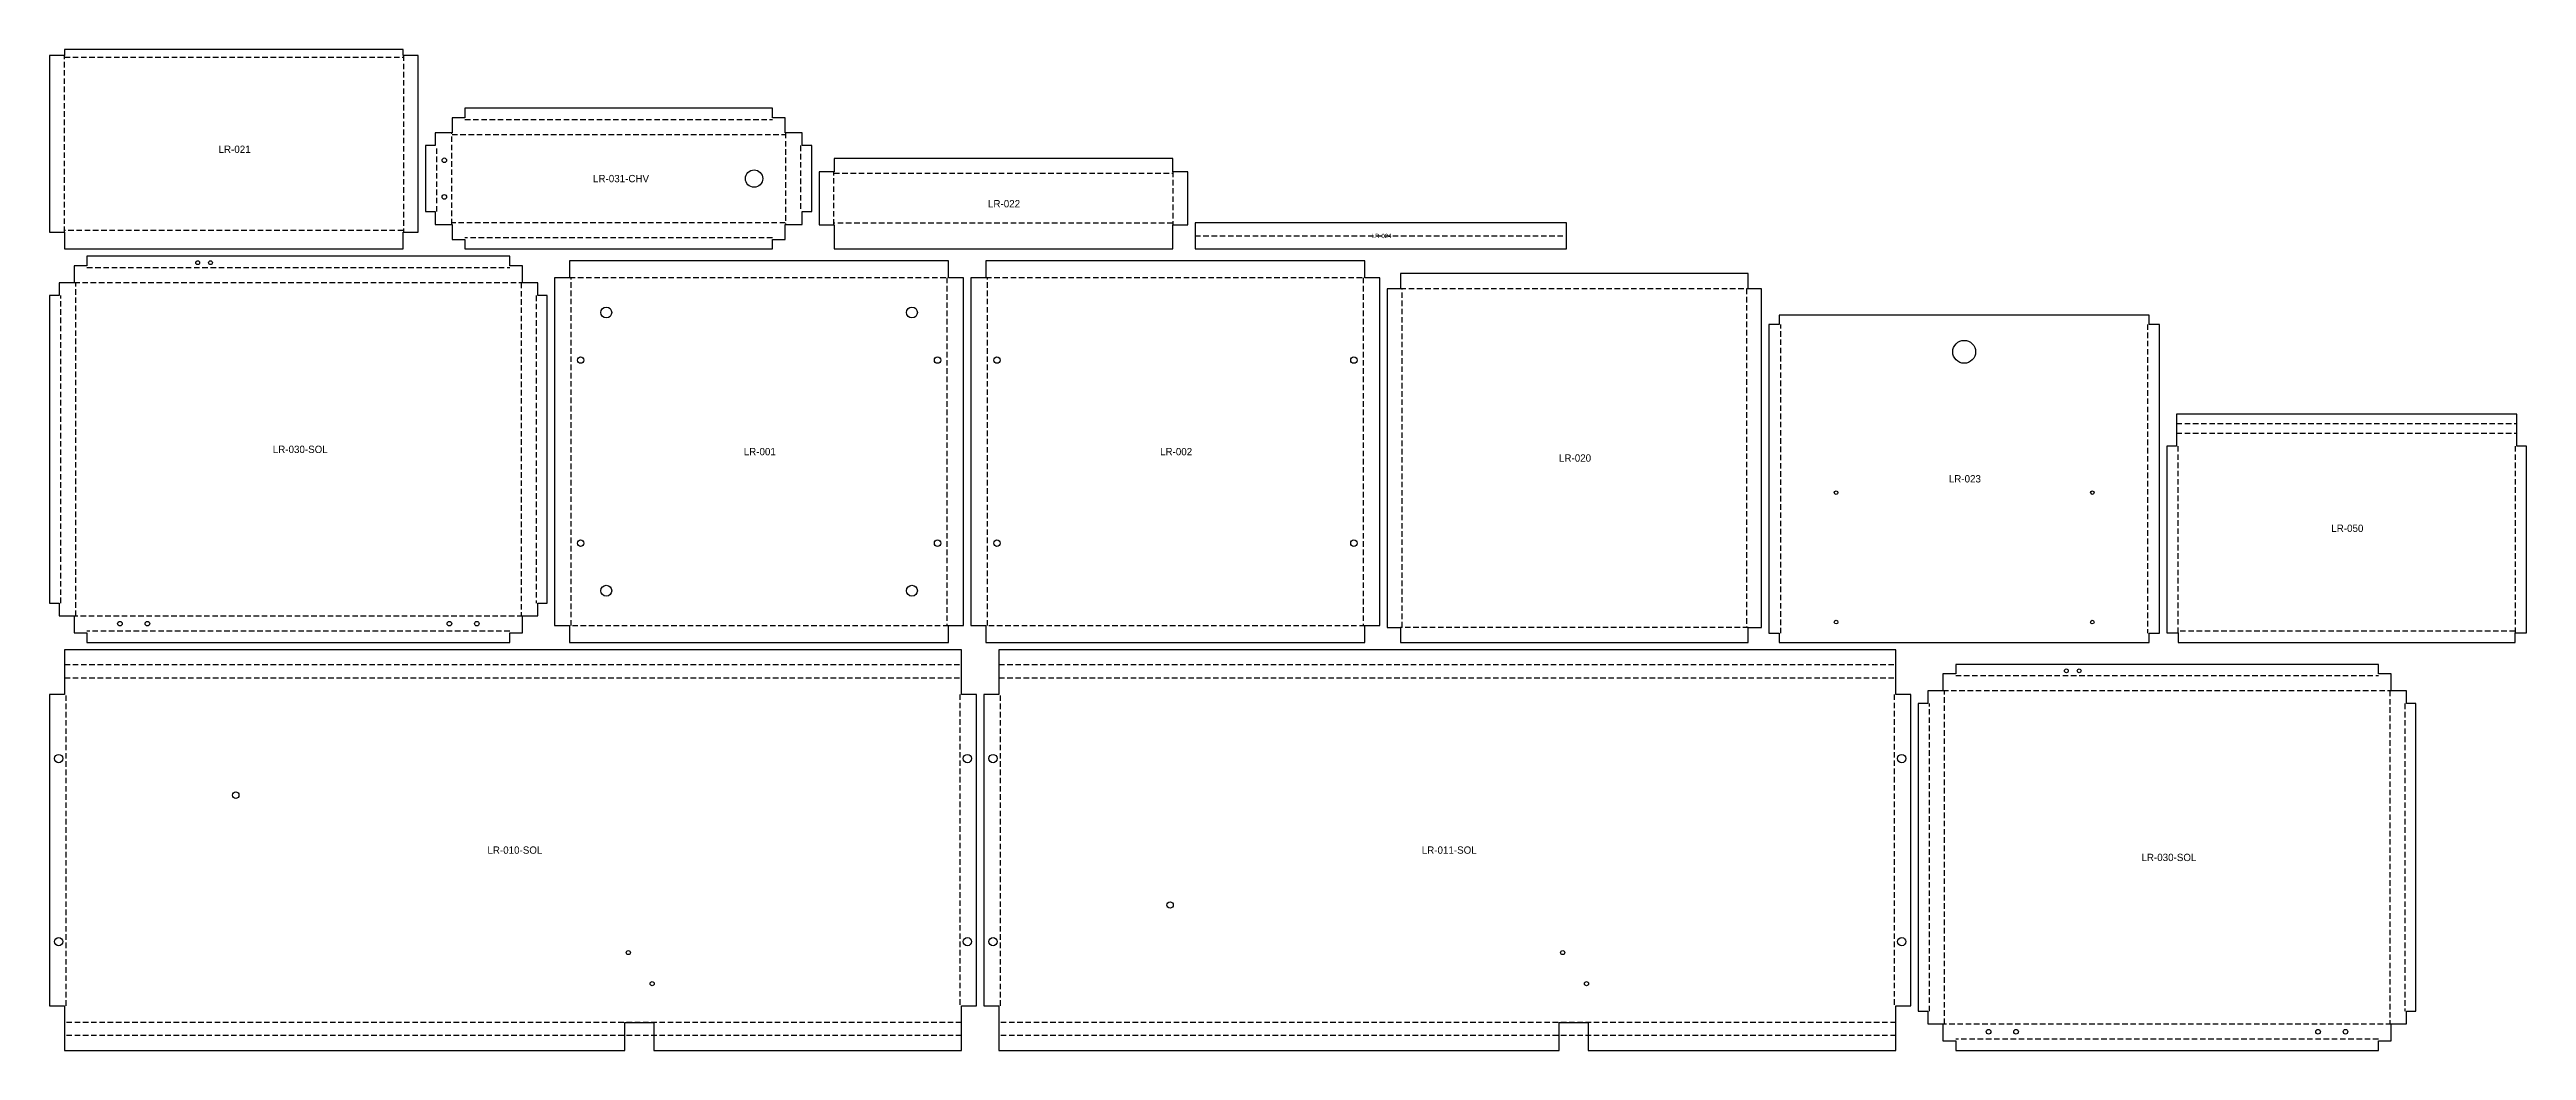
# Model space of a CAD drawing. Header units: millimetres. Extents: x 10 to 2716, y 10 to 1104.
import ezdxf

# ---------------------------------------------------------------- set-up
doc = ezdxf.new("R2010")
doc.units = ezdxf.units.MM
doc.linetypes.add('DASHED', pattern=[9, 6, -3])
for name, color, linetype in [('CORTE', 7, 'CONTINUOUS'), ('DOBRA_BAIXO', 1, 'DASHED'), ('DOBRA_CIMA', 5, 'DASHED'), ('GRAVACAO', 3, 'CONTINUOUS')]:
    doc.layers.add(name, color=color, linetype=linetype)

msp = doc.modelspace()

# ---------------------------------------------------------------- linework, layer by layer
at = {"layer": 'CORTE'}
for points in [[(10, 904.1496), (26.4611, 904.1496), (26.4611, 885.6885), (396.4611, 885.6885), (396.4611, 904.1496), (412.9221, 904.1496), (412.9221, 1097.1496), (396.4611, 1097.1496), (396.4611, 1103.6106), (26.4611, 1103.6106), (26.4611, 1097.1496), (10, 1097.1496)], [(420.9221, 926.6106), (431.3832, 926.6106), (431.3832, 912.6106), (449.8442, 912.6106), (449.8442, 896.1496), (463.8442, 896.1496), (463.8442, 885.6885), (799.8442, 885.6885), (799.8442, 896.1496), (813.8442, 896.1496), (813.8442, 912.6106), (832.3053, 912.6106), (832.3053, 926.6106), (842.7664, 926.6106), (842.7664, 998.6106), (832.3053, 998.6106), (832.3053, 1012.6106), (813.8442, 1012.6106), (813.8442, 1029.0717), (799.8442, 1029.0717), (799.8442, 1039.5327), (463.8442, 1039.5327), (463.8442, 1029.0717), (449.8442, 1029.0717), (449.8442, 1012.6106), (431.3832, 1012.6106), (431.3832, 998.6106), (420.9221, 998.6106)], [(850.7664, 912.1496), (867.2274, 912.1496), (867.2274, 885.6885), (1237.2274, 885.6885), (1237.2274, 912.1496), (1253.6885, 912.1496), (1253.6885, 970.1496), (1237.2274, 970.1496), (1237.2274, 984.6106), (867.2274, 984.6106), (867.2274, 970.1496), (850.7664, 970.1496)], [(1261.6885, 885.6885), (1667.6885, 885.6885), (1667.6885, 914.1496), (1261.6885, 914.1496)], [(512.9221, 455.8442), (512.9221, 466.3053), (526.9221, 466.3053), (526.9221, 484.7664), (543.3832, 484.7664), (543.3832, 498.7664), (553.8442, 498.7664), (553.8442, 834.7664), (543.3832, 834.7664), (543.3832, 848.7664), (526.9221, 848.7664), (526.9221, 867.2274), (512.9221, 867.2274), (512.9221, 877.6885), (50.9221, 877.6885), (50.9221, 867.2274), (36.9221, 867.2274), (36.9221, 848.7664), (20.4611, 848.7664), (20.4611, 834.7664), (10, 834.7664), (10, 498.7664), (20.4611, 498.7664), (20.4611, 484.7664), (36.9221, 484.7664), (36.9221, 466.3053), (50.9221, 466.3053), (50.9221, 455.8442)], [(561.8442, 474.3053), (578.3053, 474.3053), (578.3053, 455.8442), (992.3053, 455.8442), (992.3053, 474.3053), (1008.7664, 474.3053), (1008.7664, 854.3053), (992.3053, 854.3053), (992.3053, 872.7664), (578.3053, 872.7664), (578.3053, 854.3053), (561.8442, 854.3053)], [(1016.7664, 474.3053), (1033.2274, 474.3053), (1033.2274, 455.8442), (1447.2274, 455.8442), (1447.2274, 474.3053), (1463.6885, 474.3053), (1463.6885, 854.3053), (1447.2274, 854.3053), (1447.2274, 872.7664), (1033.2274, 872.7664), (1033.2274, 854.3053), (1016.7664, 854.3053)], [(1866.1496, 455.8442), (1866.1496, 472.3053), (1880.6106, 472.3053), (1880.6106, 842.3053), (1866.1496, 842.3053), (1866.1496, 858.7664), (1486.1496, 858.7664), (1486.1496, 842.3053), (1471.6885, 842.3053), (1471.6885, 472.3053), (1486.1496, 472.3053), (1486.1496, 455.8442)], [(1888.6106, 465.8442), (1900.0717, 465.8442), (1900.0717, 455.8442), (2304.0717, 455.8442), (2304.0717, 465.8442), (2315.5327, 465.8442), (2315.5327, 803.3579), (2304.0717, 803.3579), (2304.0717, 813.3579), (1900.0717, 813.3579), (1900.0717, 803.3579), (1888.6106, 803.3579)], [(2323.5327, 466.3053), (2335.9938, 466.3053), (2335.9938, 455.8442), (2703.9938, 455.8442), (2703.9938, 466.3053), (2716.4549, 466.3053), (2716.4549, 670.3053), (2705.9938, 670.3053), (2705.9938, 705.2274), (2333.9938, 705.2274), (2333.9938, 670.3053), (2323.5327, 670.3053)], [(1006.4611, 10), (1006.4611, 58.9221), (1022.9221, 58.9221), (1022.9221, 398.9221), (1006.4611, 398.9221), (1006.4611, 447.8442), (26.4611, 447.8442), (26.4611, 398.9221), (10, 398.9221), (10, 58.9221), (26.4611, 58.9221), (26.4611, 10), (638.4611, 10), (638.4611, 40.6916), (670.4611, 40.6916), (670.4611, 10)], [(2027.3832, 10), (2027.3832, 58.9221), (2043.8442, 58.9221), (2043.8442, 398.9221), (2027.3832, 398.9221), (2027.3832, 447.8442), (1047.3832, 447.8442), (1047.3832, 398.9221), (1030.9221, 398.9221), (1030.9221, 58.9221), (1047.3832, 58.9221), (1047.3832, 10), (1659.3832, 10), (1659.3832, 40.6916), (1691.3832, 40.6916), (1691.3832, 10)], [(2554.7664, 10), (2554.7664, 20.4611), (2568.7664, 20.4611), (2568.7664, 38.9221), (2585.2274, 38.9221), (2585.2274, 52.9221), (2595.6885, 52.9221), (2595.6885, 388.9221), (2585.2274, 388.9221), (2585.2274, 402.9221), (2568.7664, 402.9221), (2568.7664, 421.3832), (2554.7664, 421.3832), (2554.7664, 431.8442), (2092.7664, 431.8442), (2092.7664, 421.3832), (2078.7664, 421.3832), (2078.7664, 402.9221), (2062.3053, 402.9221), (2062.3053, 388.9221), (2051.8442, 388.9221), (2051.8442, 52.9221), (2062.3053, 52.9221), (2062.3053, 38.9221), (2078.7664, 38.9221), (2078.7664, 20.4611), (2092.7664, 20.4611), (2092.7664, 10)]]:
    msp.add_lwpolyline(points, close=True, dxfattribs=at)
for centre, radius in [((441.3832, 982.6106), 2.5), ((779.8442, 962.6106), 9.5), ((441.3832, 942.6106), 2.5), ((171.9221, 870.6885), 2.1), ((185.9221, 870.6885), 2.1), ((618.3053, 816.3053), 6), ((952.3053, 816.3053), 6), ((2102.0717, 773.3579), 12.5), ((590.3053, 764.3053), 3.5), ((980.3053, 764.3053), 3.5), ((1045.2274, 764.3053), 3.5), ((1435.2274, 764.3053), 3.5), ((1962.0717, 619.4522), 2), ((2242.0717, 619.4522), 2), ((590.3053, 564.3053), 3.5), ((980.3053, 564.3053), 3.5), ((1045.2274, 564.3053), 3.5), ((1435.2274, 564.3053), 3.5), ((618.3053, 512.3053), 6), ((952.3053, 512.3053), 6), ((86.9221, 476.3053), 2.5), ((116.9221, 476.3053), 2.5), ((446.9221, 476.3053), 2.5), ((476.9221, 476.3053), 2.5), ((1962.0717, 478.0626), 2), ((2242.0717, 478.0626), 2), ((2213.7664, 424.8442), 2.1), ((2227.7664, 424.8442), 2.1), ((20, 328.9221), 4.5), ((1012.9221, 328.9221), 4.5), ((1040.9221, 328.9221), 4.5), ((2033.8442, 328.9221), 4.5), ((213.4611, 288.9221), 3.5), ((1234.3832, 168.9221), 3.5), ((20, 128.9221), 4.5), ((642.4611, 116.9221), 2.25), ((1012.9221, 128.9221), 4.5), ((1040.9221, 128.9221), 4.5), ((1663.3832, 116.9221), 2.25), ((2033.8442, 128.9221), 4.5), ((668.4611, 82.9221), 2.25), ((1689.3832, 82.9221), 2.25), ((2128.7664, 30.4611), 2.5), ((2158.7664, 30.4611), 2.5), ((2488.7664, 30.4611), 2.5), ((2518.7664, 30.4611), 2.5)]:
    msp.add_circle(centre, radius, dxfattribs=at)
at = {"layer": 'DOBRA_BAIXO', "linetype": 'DASHED'}
for p, q in [((1261.6885, 899.919), (1667.6885, 899.919)), ((578.3053, 854.5358), (992.3053, 854.5358)), ((580.0748, 474.3053), (580.0748, 854.3053)), ((990.5358, 854.3053), (990.5358, 474.3053)), ((1033.2274, 854.5358), (1447.2274, 854.5358)), ((1034.9969, 474.3053), (1034.9969, 854.3053)), ((1445.458, 854.3053), (1445.458, 474.3053)), ((1901.8411, 465.8442), (1901.8411, 803.3579)), ((2302.3022, 803.3579), (2302.3022, 465.8442)), ((2333.9938, 694.9969), (2705.9938, 694.9969)), ((2333.9938, 684.5358), (2705.9938, 684.5358)), ((992.3053, 474.0748), (578.3053, 474.0748)), ((1447.2274, 474.0748), (1033.2274, 474.0748))]:
    msp.add_line(p, q, dxfattribs=at)
at = {"layer": 'DOBRA_CIMA', "linetype": 'DASHED'}
for p, q in [((26.2305, 904.1496), (26.2305, 1097.1496)), ((26.4611, 1095.3801), (396.4611, 1095.3801)), ((396.6916, 1097.1496), (396.6916, 904.1496)), ((449.6137, 912.6106), (449.6137, 1012.6106)), ((449.8442, 1010.8411), (813.8442, 1010.8411)), ((463.8442, 1027.3022), (799.8442, 1027.3022)), ((814.0748, 1012.6106), (814.0748, 912.6106)), ((433.1527, 926.6106), (433.1527, 998.6106)), ((830.5358, 998.6106), (830.5358, 926.6106)), ((866.9969, 912.1496), (866.9969, 970.1496)), ((867.2274, 968.3801), (1237.2274, 968.3801)), ((1237.458, 970.1496), (1237.458, 912.1496)), ((396.4611, 905.919), (26.4611, 905.919)), ((813.8442, 914.3801), (449.8442, 914.3801)), ((799.8442, 897.919), (463.8442, 897.919)), ((1237.2274, 913.919), (867.2274, 913.919)), ((36.9221, 848.9969), (526.9221, 848.9969)), ((38.6916, 484.7664), (38.6916, 848.7664)), ((50.9221, 865.458), (512.9221, 865.458)), ((525.1527, 848.7664), (525.1527, 484.7664)), ((1486.1496, 842.5358), (1866.1496, 842.5358)), ((1487.919, 472.3053), (1487.919, 842.3053)), ((1864.3801, 842.3053), (1864.3801, 472.3053)), ((22.2305, 498.7664), (22.2305, 834.7664)), ((541.6137, 834.7664), (541.6137, 498.7664)), ((2335.7633, 466.3053), (2335.7633, 670.3053)), ((2704.2243, 670.3053), (2704.2243, 466.3053)), ((526.9221, 484.5358), (36.9221, 484.5358)), ((512.9221, 468.0748), (50.9221, 468.0748)), ((1866.1496, 472.0748), (1486.1496, 472.0748)), ((2703.9938, 468.0748), (2335.9938, 468.0748)), ((26.4611, 431.6137), (1006.4611, 431.6137)), ((26.4611, 417.1527), (1006.4611, 417.1527)), ((1047.3832, 431.6137), (2027.3832, 431.6137)), ((1047.3832, 417.1527), (2027.3832, 417.1527)), ((2092.7664, 419.6137), (2554.7664, 419.6137)), ((28.2305, 58.9221), (28.2305, 398.9221)), ((1004.6916, 398.9221), (1004.6916, 58.9221)), ((1049.1527, 58.9221), (1049.1527, 398.9221)), ((2025.6137, 398.9221), (2025.6137, 58.9221)), ((2064.0748, 52.9221), (2064.0748, 388.9221)), ((2078.7664, 403.1527), (2568.7664, 403.1527)), ((2080.5358, 38.9221), (2080.5358, 402.9221)), ((2566.9969, 402.9221), (2566.9969, 38.9221)), ((2583.458, 388.9221), (2583.458, 52.9221)), ((1006.4611, 40.6916), (26.4611, 40.6916)), ((2027.3832, 40.6916), (1047.3832, 40.6916)), ((2568.7664, 38.6916), (2078.7664, 38.6916)), ((1006.4611, 26.2305), (26.4611, 26.2305)), ((2027.3832, 26.2305), (1047.3832, 26.2305)), ((2554.7664, 22.2305), (2092.7664, 22.2305))]:
    msp.add_line(p, q, dxfattribs=at)

# ---------------------------------------------------------------- texts
at = {"layer": 'GRAVACAO'}
for s, height, p in [('LR-021', 8, (194.6611, 990.6496)), ('LR-031-CHV', 8, (603.8442, 958.6106)), ('LR-022', 8, (1035.4274, 931.1496)), ('LR-024', 4.7435, (1454.7271, 897.5473)), ('LR-030-SOL', 8, (253.9221, 662.7664)), ('LR-001', 8, (768.5053, 660.3053)), ('LR-002', 8, (1223.4274, 660.3053)), ('LR-020', 8, (1659.3496, 653.3053)), ('LR-023', 8, (2085.2717, 630.6011)), ('LR-050', 8, (2503.1938, 576.5358)), ('LR-010-SOL', 8, (488.4611, 224.9221)), ('LR-011-SOL', 8, (1509.3832, 224.9221)), ('LR-030-SOL', 8, (2295.7664, 216.9221))]:
    msp.add_text(s, height=height, dxfattribs=at).set_placement(p)

doc.saveas('drawing.dxf')
